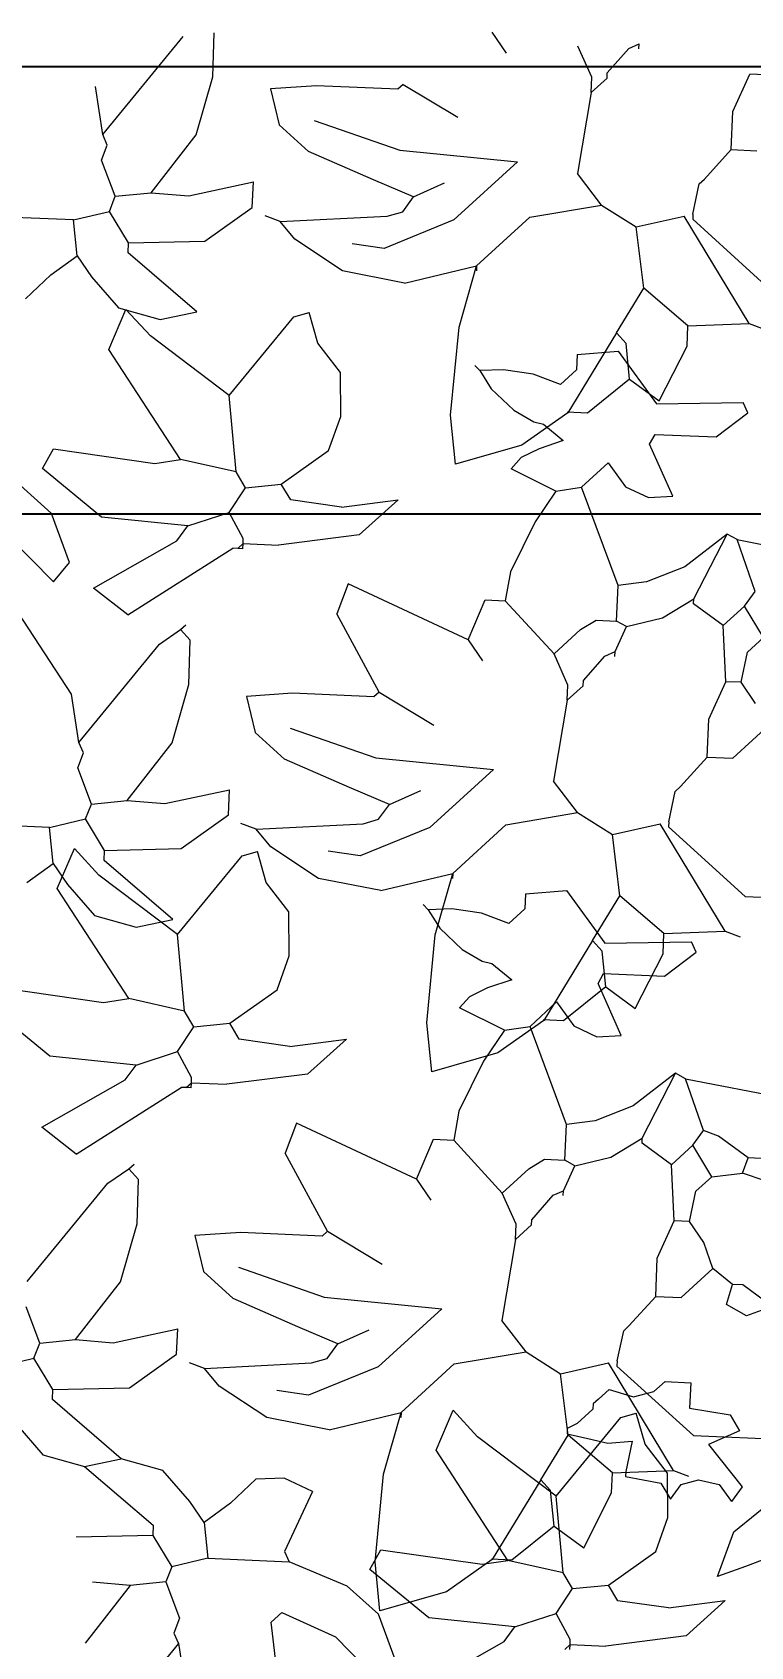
# Model space of a CAD drawing. Header units: centimetres. Extents: x 5667 to 17750, y 274 to 6203.
# Drawn here: x 7658.4 to 7703.5, y 4630.1 to 4731.5 of the extents above; entities that cross this region are included whole.
import ezdxf

# ---------------------------------------------------------------- set-up
doc = ezdxf.new("R2010")
doc.units = ezdxf.units.CM
doc.header["$MEASUREMENT"] = 0
doc.layers.get('0').update_dxf_attribs({"lineweight": 18})
doc.layers.add('G-ANNO-DIM', color=3, linetype='Continuous', lineweight=9)
doc.layers.add('G-HEDGE', color=104, linetype='Continuous', lineweight=9)
doc.styles.add('ARIAL', font='arial.ttf')
doc.dimstyles.new('TICK_36', dxfattribs={"dimtxt": 10, "dimasz": 3.6, "dimexe": 1.8, "dimexo": 1.2, "dimgap": 1.8, "dimtad": 0, "dimdec": 0, "dimzin": 0, "dimdsep": 46, "dimtxsty": 'ARIAL', "dimblk": 'OBLIQUE', "dimcen": 1.8, "dimdle": 1.8, "dimclrd": 256, "dimclrt": 256, "dimadec": 0, "dimazin": 0, "dimtfac": 1, "dimtdec": 0, "dimtmove": 1, "dimatfit": 3, "dimldrblk": 'OPEN90', "dimfxl": 1, "dimtolj": 1, "dimtzin": 0, "dimarcsym": 0})

# ---------------------------------------------------------------- blocks, each defined once
blk = doc.blocks.new('_Oblique')
at = {"color": 0, "linetype": 'ByBlock', "lineweight": -2}
blk.add_line((-0.5, -0.5), (0.5, 0.5), dxfattribs=at)
blk = doc.blocks.new('*D37')
at = {"layer": 'Defpoints', "color": 0, "transparency": 16777216}
for p in [(7969.34, 4729.28), (7566.06, 4503.99), (7969.34, 4503.99)]:
    blk.add_point(p, dxfattribs=at)
at = {"layer": 'G-ANNO-DIM', "lineweight": -2, "transparency": 16777216}
for p, q in [((7566.06, 4731.08), (7566.06, 4629.6)), ((7566.06, 4502.19), (7566.06, 4603.66))]:
    blk.add_line(p, q, dxfattribs=at)
at = {"layer": 'G-ANNO-DIM', "color": 0, "lineweight": -2, "transparency": 16777216}
for p, q in [((7968.14, 4729.28), (7564.26, 4729.28)), ((7968.14, 4503.99), (7564.26, 4503.99))]:
    blk.add_line(p, q, dxfattribs=at)
at = {"layer": 'G-ANNO-DIM', "lineweight": -2, "transparency": 16777216, "xscale": 3.6, "yscale": 3.6, "zscale": 3.6}
for p, rotation in [((7566.06, 4729.28), 90), ((7566.06, 4503.99), 270)]:
    blk.add_blockref('_Oblique', p, dxfattribs=dict(at, rotation=rotation))
at = {"layer": 'G-ANNO-DIM', "transparency": 16777216, "insert": (7566.06, 4616.63), "char_height": 10, "attachment_point": 5, "rotation": 90, "style": 'ARIAL'}
blk.add_mtext('\\A1;225', dxfattribs=at)
blk = doc.blocks.new('_Open90')
at = {"color": 0, "linetype": 'ByBlock', "lineweight": -2}
for p, q in [((-0.5, 0.5), (0, 0)), ((0, 0), (-1, 0)), ((0, 0), (-0.5, -0.5))]:
    blk.add_line(p, q, dxfattribs=at)
blk = doc.blocks.new('*D39')
at = {"layer": 'Defpoints', "color": 0, "transparency": 16777216}
for p in [(7969.34, 4729.28), (7630.66, 4701.2), (7969.34, 4701.2)]:
    blk.add_point(p, dxfattribs=at)
at = {"layer": 'G-ANNO-DIM', "lineweight": -2, "transparency": 16777216}
for p, q in [((7630.66, 4731.08), (7630.66, 4724.29)), ((7630.66, 4699.4), (7630.66, 4706.18))]:
    blk.add_line(p, q, dxfattribs=at)
at = {"layer": 'G-ANNO-DIM', "color": 0, "lineweight": -2, "transparency": 16777216}
for p, q in [((7968.14, 4729.28), (7628.86, 4729.28)), ((7968.14, 4701.2), (7628.86, 4701.2))]:
    blk.add_line(p, q, dxfattribs=at)
at = {"layer": 'G-ANNO-DIM', "lineweight": -2, "transparency": 16777216, "xscale": 3.6, "yscale": 3.6, "zscale": 3.6}
for p, rotation in [((7630.66, 4729.28), 90), ((7630.66, 4701.2), 270)]:
    blk.add_blockref('_Oblique', p, dxfattribs=dict(at, rotation=rotation))
at = {"layer": 'G-ANNO-DIM', "transparency": 16777216, "insert": (7630.66, 4715.24), "char_height": 10, "attachment_point": 5, "rotation": 90, "style": 'ARIAL'}
blk.add_mtext('\\A1;28', dxfattribs=at)
blk = doc.blocks.new('*D31')
at = {"layer": 'Defpoints', "color": 0, "transparency": 16777216}
for p in [(7630.66, 4701.2), (7659.95, 4701.2), (7659.95, 4581.78)]:
    blk.add_point(p, dxfattribs=at)
at = {"layer": 'G-ANNO-DIM', "lineweight": -2, "transparency": 16777216}
for p, q in [((7630.66, 4703), (7630.66, 4653.88)), ((7630.66, 4579.98), (7630.66, 4629.1))]:
    blk.add_line(p, q, dxfattribs=at)
at = {"layer": 'G-ANNO-DIM', "color": 0, "lineweight": -2, "transparency": 16777216}
for p, q in [((7658.75, 4701.2), (7628.86, 4701.2)), ((7658.75, 4581.78), (7628.86, 4581.78))]:
    blk.add_line(p, q, dxfattribs=at)
at = {"layer": 'G-ANNO-DIM', "lineweight": -2, "transparency": 16777216, "xscale": 3.6, "yscale": 3.6, "zscale": 3.6}
for p, rotation in [((7630.66, 4701.2), 90), ((7630.66, 4581.78), 270)]:
    blk.add_blockref('_Oblique', p, dxfattribs=dict(at, rotation=rotation))
at = {"layer": 'G-ANNO-DIM', "transparency": 16777216, "insert": (7630.66, 4641.49), "char_height": 10, "attachment_point": 5, "rotation": 90, "style": 'ARIAL'}
blk.add_mtext('\\A1;119', dxfattribs=at)

msp = doc.modelspace()

# ---------------------------------------------------------------- linework, layer by layer
at = {"layer": 'G-HEDGE'}
for p, q in [((7662.84, 4725.03), (7667.9, 4731.2)), ((7669.75, 4728.65), (7669.83, 4731.43)), ((7687.27, 4731.46), (7688.17, 4730.14)), ((7693.54, 4728.63), (7692.67, 4730.58)), ((7694.51, 4728.9), (7695.86, 4730.44)), ((7695.86, 4730.44), (7696.51, 4730.73)), ((7696.5, 4730.41), (7696.51, 4730.73)), ((7694.5, 4728.58), (7694.51, 4728.9)), ((7662.84, 4725.03), (7662.38, 4728.05)), ((7668.71, 4725.01), (7669.75, 4728.65)), ((7676.26, 4728.1), (7673.38, 4727.91)), ((7673.38, 4727.91), (7673.92, 4725.65)), ((7681.36, 4727.88), (7676.26, 4728.1)), ((7681.7, 4728.18), (7681.36, 4727.88)), ((7681.7, 4728.18), (7685.12, 4726.12)), ((7693.5, 4727.67), (7693.54, 4728.63)), ((7693.5, 4727.67), (7694.5, 4728.58)), ((7702.39, 4726.49), (7703.46, 4728.83)), ((7704.42, 4728.79), (7703.46, 4728.83)), ((7693.5, 4727.67), (7692.64, 4722.59)), ((7676.11, 4725.92), (7681.49, 4724.05)), ((7702.29, 4724.09), (7702.39, 4726.49)), ((7663.13, 4724.37), (7662.84, 4725.03)), ((7665.88, 4721.38), (7668.71, 4725.01)), ((7675.76, 4723.97), (7673.92, 4725.65)), ((7662.77, 4723.43), (7663.13, 4724.37)), ((7679.84, 4722.19), (7675.76, 4723.97)), ((7681.49, 4724.05), (7688.87, 4723.32)), ((7700.61, 4722.24), (7702.29, 4724.09)), ((7702.29, 4724.09), (7703.89, 4724.02)), ((7663.63, 4721.16), (7662.77, 4723.43)), ((7688.87, 4723.32), (7684.88, 4719.68)), ((7668.25, 4721.18), (7672.3, 4722.06)), ((7672.23, 4720.46), (7672.3, 4722.06)), ((7682.35, 4721.12), (7679.84, 4722.19)), ((7682.35, 4721.12), (7684.3, 4722)), ((7694.15, 4720.61), (7692.64, 4722.59)), ((7699.88, 4720.04), (7700.28, 4721.94)), ((7700.28, 4721.94), (7700.61, 4722.24)), ((7663.27, 4720.21), (7663.63, 4721.16)), ((7663.63, 4721.16), (7665.88, 4721.38)), ((7665.88, 4721.38), (7668.25, 4721.18)), ((7681.67, 4720.19), (7682.35, 4721.12)), ((7661.01, 4719.67), (7655.9, 4719.89)), ((7661.01, 4719.67), (7663.27, 4720.21)), ((7664.46, 4718.24), (7663.27, 4720.21)), ((7669.26, 4718.35), (7672.23, 4720.46)), ((7673.97, 4719.57), (7673.03, 4719.93)), ((7673.97, 4719.57), (7680.7, 4719.92)), ((7680.7, 4719.92), (7681.67, 4720.19)), ((7686.31, 4716.8), (7689.64, 4719.85)), ((7689.64, 4719.85), (7694.15, 4720.61)), ((7694.15, 4720.61), (7696.33, 4719.24)), ((7696.33, 4719.24), (7699.33, 4719.92)), ((7703.42, 4713.17), (7699.33, 4719.92)), ((7699.88, 4720.04), (7699.87, 4719.72)), ((7661.23, 4717.42), (7661.01, 4719.67)), ((7674.89, 4718.46), (7673.97, 4719.57)), ((7684.88, 4719.68), (7680.51, 4717.89)), ((7696.8, 4715.38), (7696.33, 4719.24)), ((7699.87, 4719.72), (7704.66, 4715.36)), ((7664.43, 4717.6), (7664.46, 4718.24)), ((7664.46, 4718.24), (7669.26, 4718.35)), ((7677.89, 4716.48), (7674.89, 4718.46)), ((7680.51, 4717.89), (7678.5, 4718.18)), ((7659.58, 4716.22), (7661.23, 4717.42)), ((7661.23, 4717.42), (7662.13, 4716.11)), ((7668.75, 4713.9), (7664.43, 4717.6)), ((7681.79, 4715.71), (7686.31, 4716.8)), ((7685.22, 4712.94), (7686.31, 4716.8)), ((7686.31, 4716.8), (7686.3, 4716.48)), ((7657.99, 4714.71), (7659.58, 4716.22)), ((7662.13, 4716.11), (7663.83, 4714.15)), ((7681.79, 4715.71), (7677.89, 4716.48)), ((7695.08, 4712.58), (7696.8, 4715.38)), ((7699.57, 4713.02), (7696.8, 4715.38)), ((7663.23, 4711.54), (7664.3, 4714.06)), ((7663.83, 4714.15), (7666.44, 4713.42)), ((7665.83, 4712.39), (7664.3, 4714.06)), ((7666.44, 4713.42), (7668.75, 4713.9)), ((7674.83, 4713.6), (7675.8, 4713.87)), ((7676.35, 4711.93), (7675.8, 4713.87)), ((7670.78, 4708.66), (7674.83, 4713.6)), ((7684.68, 4707.42), (7685.22, 4712.94)), ((7699.52, 4711.75), (7699.57, 4713.02)), ((7699.57, 4713.02), (7703.42, 4713.17)), ((7703.42, 4713.17), (7704.36, 4712.81)), ((7670.78, 4708.66), (7665.83, 4712.39)), ((7677.77, 4710.1), (7676.35, 4711.93)), ((7695.08, 4712.58), (7692.03, 4707.56)), ((7695.69, 4711.91), (7695.08, 4712.58)), ((7695.91, 4709.67), (7695.69, 4711.91)), ((7697.77, 4708.31), (7699.52, 4711.75)), ((7667.73, 4704.64), (7663.23, 4711.54)), ((7692.62, 4711.22), (7692.58, 4710.27)), ((7692.62, 4711.22), (7695.19, 4711.43)), ((7695.19, 4711.43), (7697.6, 4708.13)), ((7677.79, 4707.33), (7677.77, 4710.1)), ((7686.51, 4710.21), (7686.2, 4710.54)), ((7687.99, 4710.27), (7686.51, 4710.21)), ((7686.51, 4710.21), (7687.23, 4709.07)), ((7689.86, 4710), (7687.99, 4710.27)), ((7691.58, 4709.35), (7689.86, 4710)), ((7692.58, 4710.27), (7691.58, 4709.35)), ((7695.91, 4709.67), (7693.26, 4707.54)), ((7695.91, 4709.67), (7697.77, 4708.31)), ((7671.21, 4703.85), (7670.78, 4708.66)), ((7687.23, 4709.07), (7688.64, 4707.72)), ((7688.64, 4707.72), (7689.9, 4706.99)), ((7693.26, 4707.54), (7691.99, 4707.6)), ((7697.6, 4708.13), (7703.04, 4708.21)), ((7703.33, 4707.56), (7703.04, 4708.21)), ((7677.02, 4705.19), (7677.79, 4707.33)), ((7684.99, 4704.33), (7684.68, 4707.42)), ((7692.03, 4707.56), (7689.15, 4705.54)), ((7689.9, 4706.99), (7690.51, 4706.84)), ((7690.51, 4706.84), (7691.75, 4705.83)), ((7701.35, 4706.05), (7703.33, 4707.56)), ((7691.75, 4705.83), (7690.24, 4705.31)), ((7697.17, 4705.59), (7697.52, 4706.21)), ((7698.63, 4702.33), (7697.17, 4705.59)), ((7697.52, 4706.21), (7701.35, 4706.05)), ((7659.07, 4704.06), (7659.76, 4705.3)), ((7659.76, 4705.3), (7666.12, 4704.39)), ((7666.12, 4704.39), (7667.73, 4704.64)), ((7671.21, 4703.85), (7667.73, 4704.64)), ((7674.05, 4703.08), (7677.02, 4705.19)), ((7689.15, 4705.54), (7684.99, 4704.33)), ((7689.1, 4704.75), (7688.48, 4704.05)), ((7690.24, 4705.31), (7689.1, 4704.75)), ((7662.77, 4701.02), (7659.07, 4704.06)), ((7671.8, 4702.86), (7671.21, 4703.85)), ((7691.29, 4702.65), (7688.48, 4704.05)), ((7692.9, 4702.9), (7694.56, 4704.43)), ((7694.56, 4704.43), (7695.65, 4702.92)), ((7659.63, 4701.24), (7657.65, 4703.02)), ((7670.78, 4701.31), (7671.8, 4702.86)), ((7671.8, 4702.86), (7674.05, 4703.08)), ((7674.65, 4702.1), (7674.05, 4703.08)), ((7691.29, 4702.65), (7689.98, 4700.71)), ((7691.29, 4702.65), (7692.9, 4702.9)), ((7695.19, 4696.73), (7692.9, 4702.9)), ((7695.65, 4702.92), (7697.09, 4702.24)), ((7677.82, 4701.64), (7674.65, 4702.1)), ((7677.82, 4701.64), (7681.38, 4702.1)), ((7681.38, 4702.1), (7678.94, 4699.9)), ((7697.09, 4702.24), (7698.63, 4702.33)), ((7660.76, 4698.17), (7659.63, 4701.24)), ((7668.18, 4700.46), (7662.77, 4701.02)), ((7668.18, 4700.46), (7670.78, 4701.31)), ((7671.66, 4699.67), (7670.78, 4701.31)), ((7689.98, 4700.71), (7688.44, 4697.58)), ((7656.93, 4699.82), (7659.75, 4696.94)), ((7662.26, 4696.56), (7667.5, 4699.53)), ((7667.5, 4699.53), (7668.18, 4700.46)), ((7671.65, 4699.35), (7671.66, 4699.67)), ((7678.94, 4699.9), (7673.88, 4699.25)), ((7702.04, 4699.94), (7699.37, 4697.9)), ((7699.95, 4695.88), (7702.04, 4699.94)), ((7702.66, 4699.6), (7702.04, 4699.94)), ((7702.66, 4699.6), (7709, 4698.36)), ((7703.8, 4696.35), (7702.66, 4699.6)), ((7664.42, 4694.87), (7671, 4699.06)), ((7671.32, 4699.05), (7671, 4699.06)), ((7671.32, 4699.05), (7671.65, 4699.35)), ((7671.64, 4699.03), (7671.32, 4699.05)), ((7671.64, 4699.03), (7671.65, 4699.35)), ((7671.65, 4699.35), (7673.88, 4699.25)), ((7659.75, 4696.94), (7660.76, 4698.17)), ((7688.44, 4697.58), (7688.11, 4695.76)), ((7699.37, 4697.9), (7696.98, 4696.96)), ((7664.42, 4694.87), (7662.26, 4696.56)), ((7678.25, 4696.83), (7677.53, 4694.94)), ((7685.77, 4693.3), (7678.25, 4696.83)), ((7695.09, 4694.49), (7695.19, 4696.73)), ((7696.98, 4696.96), (7695.19, 4696.73)), ((7685.77, 4693.3), (7686.84, 4695.81)), ((7686.84, 4695.81), (7688.11, 4695.76)), ((7691.17, 4692.43), (7688.11, 4695.76)), ((7697.98, 4694.69), (7699.95, 4695.88)), ((7699.93, 4695.56), (7699.95, 4695.88)), ((7701.79, 4694.2), (7699.93, 4695.56)), ((7701.79, 4694.2), (7703.12, 4695.42)), ((7703.12, 4695.42), (7703.8, 4696.35)), ((7704.31, 4693.45), (7703.12, 4695.42)), ((7660.88, 4689.9), (7657.54, 4695.03)), ((7680.19, 4690.03), (7677.53, 4694.94)), ((7692.83, 4693.95), (7693.81, 4694.55)), ((7693.81, 4694.55), (7695.09, 4694.49)), ((7695.71, 4694.15), (7695.09, 4694.49)), ((7695.71, 4694.15), (7697.98, 4694.69)), ((7666.4, 4693.04), (7667.72, 4693.95)), ((7667.72, 4693.95), (7668.05, 4694.25)), ((7668.33, 4693.28), (7667.72, 4693.95)), ((7691.17, 4692.43), (7692.83, 4693.95)), ((7695.01, 4692.58), (7695.71, 4694.15)), ((7701.96, 4690.68), (7701.79, 4694.2)), ((7703.31, 4692.54), (7704.31, 4693.45)), ((7661.34, 4686.87), (7666.4, 4693.04)), ((7668.24, 4690.5), (7668.33, 4693.28)), ((7685.77, 4693.3), (7686.67, 4691.99)), ((7692.04, 4690.47), (7691.17, 4692.43)), ((7694.35, 4692.29), (7695.01, 4692.58)), ((7694.99, 4692.26), (7695.01, 4692.58)), ((7702.91, 4690.64), (7703.31, 4692.54)), ((7693.01, 4690.75), (7694.35, 4692.29)), ((7667.2, 4686.85), (7668.24, 4690.5)), ((7692, 4689.52), (7692.04, 4690.47)), ((7692, 4689.52), (7693, 4690.43)), ((7693, 4690.43), (7693.01, 4690.75)), ((7700.89, 4688.33), (7701.96, 4690.68)), ((7702.91, 4690.64), (7701.96, 4690.68)), ((7703.81, 4689.32), (7702.91, 4690.64)), ((7661.34, 4686.87), (7660.88, 4689.9)), ((7674.76, 4689.95), (7671.87, 4689.75)), ((7671.87, 4689.75), (7672.41, 4687.49)), ((7679.86, 4689.72), (7674.76, 4689.95)), ((7680.19, 4690.03), (7679.86, 4689.72)), ((7680.19, 4690.03), (7683.62, 4687.96)), ((7692, 4689.52), (7691.14, 4684.44)), ((7700.79, 4685.94), (7700.89, 4688.33)), ((7674.26, 4685.81), (7672.41, 4687.49)), ((7674.61, 4687.76), (7679.99, 4685.89)), ((7702.39, 4685.87), (7704.38, 4687.7)), ((7661.63, 4686.22), (7661.34, 4686.87)), ((7664.37, 4683.22), (7667.2, 4686.85)), ((7661.27, 4685.28), (7661.63, 4686.22)), ((7678.33, 4684.04), (7674.26, 4685.81)), ((7679.99, 4685.89), (7687.37, 4685.16)), ((7699.11, 4684.09), (7700.79, 4685.94)), ((7700.79, 4685.94), (7702.39, 4685.87)), ((7662.13, 4683), (7661.27, 4685.28)), ((7687.37, 4685.16), (7683.37, 4681.52)), ((7692.65, 4682.46), (7691.14, 4684.44)), ((7666.74, 4683.03), (7670.8, 4683.9)), ((7670.73, 4682.31), (7670.8, 4683.9)), ((7680.84, 4682.97), (7678.33, 4684.04)), ((7680.84, 4682.97), (7682.8, 4683.84)), ((7698.38, 4681.89), (7698.78, 4683.79)), ((7698.78, 4683.79), (7699.11, 4684.09)), ((7661.76, 4682.06), (7662.13, 4683)), ((7662.13, 4683), (7664.37, 4683.22)), ((7664.37, 4683.22), (7666.74, 4683.03)), ((7667.76, 4680.2), (7670.73, 4682.31)), ((7680.16, 4682.04), (7680.84, 4682.97)), ((7688.14, 4681.69), (7692.65, 4682.46)), ((7692.65, 4682.46), (7694.83, 4681.08)), ((7659.5, 4681.52), (7654.4, 4681.74)), ((7659.5, 4681.52), (7661.76, 4682.06)), ((7659.73, 4679.27), (7659.5, 4681.52)), ((7662.96, 4680.09), (7661.76, 4682.06)), ((7672.47, 4681.42), (7671.52, 4681.78)), ((7672.47, 4681.42), (7679.19, 4681.76)), ((7673.39, 4680.31), (7672.47, 4681.42)), ((7683.37, 4681.52), (7679, 4679.74)), ((7679.19, 4681.76), (7680.16, 4682.04)), ((7684.81, 4678.64), (7688.14, 4681.69)), ((7694.83, 4681.08), (7697.83, 4681.76)), ((7701.91, 4675.02), (7697.83, 4681.76)), ((7698.38, 4681.89), (7698.36, 4681.57)), ((7698.36, 4681.57), (7703.16, 4677.2)), ((7676.38, 4678.33), (7673.39, 4680.31)), ((7695.3, 4677.23), (7694.83, 4681.08)), ((7658.08, 4678.07), (7659.73, 4679.27)), ((7659.73, 4679.27), (7660.63, 4677.95)), ((7659.99, 4677.69), (7661.06, 4680.2)), ((7662.59, 4678.53), (7661.06, 4680.2)), ((7662.93, 4679.45), (7662.96, 4680.09)), ((7667.24, 4675.75), (7662.93, 4679.45)), ((7662.96, 4680.09), (7667.76, 4680.2)), ((7667.54, 4674.8), (7671.59, 4679.74)), ((7671.59, 4679.74), (7672.56, 4680.02)), ((7673.11, 4678.08), (7672.56, 4680.02)), ((7679, 4679.74), (7677, 4680.03)), ((7667.54, 4674.8), (7662.59, 4678.53)), ((7680.29, 4677.56), (7676.38, 4678.33)), ((7680.29, 4677.56), (7684.81, 4678.64)), ((7683.71, 4674.78), (7684.81, 4678.64)), ((7684.81, 4678.64), (7684.8, 4678.32)), ((7664.49, 4670.78), (7659.99, 4677.69)), ((7660.63, 4677.95), (7662.33, 4676)), ((7674.53, 4676.24), (7673.11, 4678.08)), ((7689.38, 4677.37), (7689.34, 4676.41)), ((7689.38, 4677.37), (7691.95, 4677.57)), ((7691.95, 4677.57), (7694.36, 4674.27)), ((7693.58, 4674.42), (7695.3, 4677.23)), ((7698.07, 4674.87), (7695.3, 4677.23)), ((7703.16, 4677.2), (7713.49, 4676.75)), ((7674.55, 4673.47), (7674.53, 4676.24)), ((7683.27, 4676.35), (7682.96, 4676.69)), ((7684.75, 4676.41), (7683.27, 4676.35)), ((7683.27, 4676.35), (7683.99, 4675.21)), ((7686.62, 4676.15), (7684.75, 4676.41)), ((7689.34, 4676.41), (7688.34, 4675.49)), ((7662.33, 4676), (7664.94, 4675.27)), ((7664.94, 4675.27), (7667.24, 4675.75)), ((7683.99, 4675.21), (7685.4, 4673.86)), ((7688.34, 4675.49), (7686.62, 4676.15)), ((7667.97, 4669.99), (7667.54, 4674.8)), ((7683.18, 4669.27), (7683.71, 4674.78)), ((7693.58, 4674.42), (7690.52, 4669.41)), ((7694.19, 4673.76), (7693.58, 4674.42)), ((7694.36, 4674.27), (7699.8, 4674.35)), ((7698.01, 4673.59), (7698.07, 4674.87)), ((7698.07, 4674.87), (7701.91, 4675.02)), ((7700.09, 4673.7), (7699.8, 4674.35)), ((7701.91, 4675.02), (7702.86, 4674.66)), ((7673.78, 4671.33), (7674.55, 4673.47)), ((7685.4, 4673.86), (7686.66, 4673.13)), ((7686.66, 4673.13), (7687.27, 4672.98)), ((7694.41, 4671.51), (7694.19, 4673.76)), ((7696.27, 4670.15), (7698.01, 4673.59)), ((7698.11, 4672.19), (7700.09, 4673.7)), ((7687.27, 4672.98), (7688.51, 4671.97)), ((7693.93, 4671.73), (7694.28, 4672.36)), ((7694.28, 4672.36), (7698.11, 4672.19)), ((7656.52, 4671.45), (7662.88, 4670.53)), ((7670.81, 4669.23), (7673.78, 4671.33)), ((7687, 4671.46), (7685.86, 4670.89)), ((7688.51, 4671.97), (7687, 4671.46)), ((7694.41, 4671.51), (7691.76, 4669.39)), ((7695.39, 4668.47), (7693.93, 4671.73)), ((7694.41, 4671.51), (7696.27, 4670.15)), ((7659.53, 4667.16), (7655.83, 4670.2)), ((7662.88, 4670.53), (7664.49, 4670.78)), ((7667.97, 4669.99), (7664.49, 4670.78)), ((7685.86, 4670.89), (7685.23, 4670.2)), ((7688.05, 4668.79), (7685.23, 4670.2)), ((7689.66, 4669.04), (7691.32, 4670.57)), ((7691.32, 4670.57), (7692.41, 4669.07)), ((7668.56, 4669), (7667.97, 4669.99)), ((7668.56, 4669), (7670.81, 4669.23)), ((7671.41, 4668.24), (7670.81, 4669.23)), ((7683.49, 4666.18), (7683.18, 4669.27)), ((7690.52, 4669.41), (7687.65, 4667.38)), ((7691.76, 4669.39), (7690.48, 4669.45)), ((7692.41, 4669.07), (7693.85, 4668.39)), ((7667.54, 4667.45), (7668.56, 4669)), ((7674.58, 4667.78), (7671.41, 4668.24)), ((7674.58, 4667.78), (7678.14, 4668.24)), ((7678.14, 4668.24), (7675.7, 4666.04)), ((7688.05, 4668.79), (7686.74, 4666.85)), ((7688.05, 4668.79), (7689.66, 4669.04)), ((7691.95, 4662.87), (7689.66, 4669.04)), ((7693.85, 4668.39), (7695.39, 4668.47)), ((7664.94, 4666.61), (7659.53, 4667.16)), ((7664.94, 4666.61), (7667.54, 4667.45)), ((7668.42, 4665.82), (7667.54, 4667.45)), ((7687.65, 4667.38), (7683.49, 4666.18)), ((7664.26, 4665.68), (7664.94, 4666.61)), ((7675.7, 4666.04), (7670.64, 4665.4)), ((7686.74, 4666.85), (7685.19, 4663.72)), ((7698.8, 4666.09), (7696.13, 4664.05)), ((7696.7, 4662.02), (7698.8, 4666.09)), ((7699.42, 4665.74), (7698.8, 4666.09)), ((7659.02, 4662.71), (7664.26, 4665.68)), ((7661.18, 4661.02), (7667.76, 4665.2)), ((7668.08, 4665.19), (7667.76, 4665.2)), ((7668.08, 4665.19), (7668.41, 4665.5)), ((7668.4, 4665.18), (7668.08, 4665.19)), ((7668.4, 4665.18), (7668.41, 4665.5)), ((7668.41, 4665.5), (7668.42, 4665.82)), ((7668.41, 4665.5), (7670.64, 4665.4)), ((7699.42, 4665.74), (7705.76, 4664.51)), ((7700.56, 4662.5), (7699.42, 4665.74)), ((7696.13, 4664.05), (7693.74, 4663.1)), ((7685.19, 4663.72), (7684.87, 4661.9)), ((7693.74, 4663.1), (7691.95, 4662.87)), ((7661.18, 4661.02), (7659.02, 4662.71)), ((7675.01, 4662.97), (7674.29, 4661.08)), ((7682.53, 4659.45), (7675.01, 4662.97)), ((7691.85, 4660.64), (7691.95, 4662.87)), ((7694.73, 4660.83), (7696.7, 4662.02)), ((7696.69, 4661.71), (7696.7, 4662.02)), ((7699.88, 4661.57), (7700.56, 4662.5)), ((7701.5, 4662.14), (7700.56, 4662.5)), ((7703.36, 4660.78), (7701.5, 4662.14)), ((7676.95, 4656.17), (7674.29, 4661.08)), ((7682.53, 4659.45), (7683.6, 4661.96)), ((7683.6, 4661.96), (7684.87, 4661.9)), ((7687.92, 4658.57), (7684.87, 4661.9)), ((7698.55, 4660.35), (7696.69, 4661.71)), ((7698.55, 4660.35), (7699.88, 4661.57)), ((7701.07, 4659.6), (7699.88, 4661.57)), ((7663.16, 4659.19), (7664.48, 4660.09)), ((7664.48, 4660.09), (7664.81, 4660.39)), ((7665.09, 4659.42), (7664.48, 4660.09)), ((7687.92, 4658.57), (7689.59, 4660.1)), ((7689.59, 4660.1), (7690.57, 4660.69)), ((7690.57, 4660.69), (7691.85, 4660.64)), ((7691.77, 4658.72), (7692.47, 4660.29)), ((7692.47, 4660.29), (7691.85, 4660.64)), ((7692.47, 4660.29), (7694.73, 4660.83)), ((7698.71, 4656.82), (7698.55, 4660.35)), ((7703, 4659.83), (7703.36, 4660.78)), ((7704.96, 4660.71), (7703.36, 4660.78)), ((7658.1, 4653.02), (7663.16, 4659.19)), ((7665, 4656.64), (7665.09, 4659.42)), ((7682.53, 4659.45), (7683.43, 4658.13)), ((7700.07, 4658.68), (7701.07, 4659.6)), ((7701.07, 4659.6), (7703, 4659.83)), ((7706.15, 4658.74), (7703, 4659.83)), ((7688.8, 4656.62), (7687.92, 4658.57)), ((7689.77, 4656.89), (7691.11, 4658.43)), ((7691.11, 4658.43), (7691.77, 4658.72)), ((7691.75, 4658.41), (7691.77, 4658.72)), ((7699.67, 4656.78), (7700.07, 4658.68)), ((7663.96, 4653), (7665, 4656.64)), ((7671.52, 4656.09), (7668.63, 4655.9)), ((7668.63, 4655.9), (7669.17, 4653.64)), ((7676.62, 4655.87), (7671.52, 4656.09)), ((7676.95, 4656.17), (7676.62, 4655.87)), ((7676.95, 4656.17), (7680.38, 4654.11)), ((7688.76, 4655.66), (7688.8, 4656.62)), ((7688.76, 4655.66), (7689.75, 4656.57)), ((7689.75, 4656.57), (7689.77, 4656.89)), ((7697.65, 4654.48), (7698.71, 4656.82)), ((7699.67, 4656.78), (7698.71, 4656.82)), ((7700.57, 4655.46), (7699.67, 4656.78)), ((7688.76, 4655.66), (7687.9, 4650.58)), ((7701.14, 4653.84), (7700.57, 4655.46)), ((7671.37, 4653.91), (7676.75, 4652.04)), ((7697.55, 4652.08), (7697.65, 4654.48)), ((7661.13, 4649.37), (7663.96, 4653)), ((7671.02, 4651.96), (7669.17, 4653.64)), ((7699.14, 4652.01), (7701.14, 4653.84)), ((7702.38, 4652.83), (7701.14, 4653.84)), ((7675.09, 4650.18), (7671.02, 4651.96)), ((7676.75, 4652.04), (7684.13, 4651.31)), ((7695.87, 4650.24), (7697.55, 4652.08)), ((7697.55, 4652.08), (7699.14, 4652.01)), ((7702, 4651.57), (7702.38, 4652.83)), ((7703.01, 4652.8), (7702.38, 4652.83)), ((7704.87, 4651.44), (7703.01, 4652.8)), ((7658.89, 4649.15), (7658.03, 4651.42)), ((7684.13, 4651.31), (7680.13, 4647.67)), ((7703.25, 4650.87), (7702, 4651.57)), ((7704.87, 4651.44), (7703.25, 4650.87)), ((7663.5, 4649.17), (7667.55, 4650.05)), ((7667.48, 4648.45), (7667.55, 4650.05)), ((7677.6, 4649.11), (7675.09, 4650.18)), ((7677.6, 4649.11), (7679.56, 4649.99)), ((7689.41, 4648.6), (7687.9, 4650.58)), ((7695.14, 4648.03), (7695.54, 4649.93)), ((7695.54, 4649.93), (7695.87, 4650.24)), ((7658.52, 4648.2), (7658.89, 4649.15)), ((7658.89, 4649.15), (7661.13, 4649.37)), ((7661.13, 4649.37), (7663.5, 4649.17)), ((7676.92, 4648.19), (7677.6, 4649.11)), ((7656.26, 4647.66), (7658.52, 4648.2)), ((7659.72, 4646.23), (7658.52, 4648.2)), ((7664.52, 4646.34), (7667.48, 4648.45)), ((7669.23, 4647.56), (7668.28, 4647.92)), ((7669.23, 4647.56), (7675.95, 4647.91)), ((7675.95, 4647.91), (7676.92, 4648.19)), ((7681.57, 4644.79), (7684.9, 4647.84)), ((7684.9, 4647.84), (7689.41, 4648.6)), ((7689.41, 4648.6), (7691.58, 4647.23)), ((7691.58, 4647.23), (7694.59, 4647.91)), ((7698.67, 4641.16), (7694.59, 4647.91)), ((7695.14, 4648.03), (7695.12, 4647.71)), ((7670.15, 4646.45), (7669.23, 4647.56)), ((7680.13, 4647.67), (7675.76, 4645.88)), ((7692.06, 4643.37), (7691.58, 4647.23)), ((7695.12, 4647.71), (7699.92, 4643.35)), ((7659.69, 4645.6), (7659.72, 4646.23)), ((7659.72, 4646.23), (7664.52, 4646.34)), ((7673.14, 4644.47), (7670.15, 4646.45)), ((7675.76, 4645.88), (7673.76, 4646.17)), ((7693.95, 4645.63), (7694.62, 4646.24)), ((7694.62, 4646.24), (7696.15, 4645.77)), ((7696.15, 4645.77), (7697.43, 4646.12)), ((7697.43, 4646.12), (7698.15, 4646.73)), ((7698.15, 4646.73), (7699.75, 4646.66)), ((7699.75, 4646.66), (7699.68, 4645.06)), ((7664, 4641.89), (7659.69, 4645.6)), ((7677.05, 4643.7), (7681.57, 4644.79)), ((7680.47, 4640.93), (7681.57, 4644.79)), ((7681.57, 4644.79), (7681.56, 4644.47)), ((7683.76, 4642.42), (7684.83, 4644.93)), ((7686.36, 4643.27), (7684.83, 4644.93)), ((7693.6, 4645.01), (7692.61, 4644.1)), ((7693.62, 4645.33), (7693.6, 4645.01)), ((7693.95, 4645.63), (7693.62, 4645.33)), ((7695.36, 4644.47), (7696.33, 4644.75)), ((7696.88, 4642.81), (7696.33, 4644.75)), ((7699.68, 4645.06), (7702.22, 4644.64)), ((7657.39, 4644.1), (7659.09, 4642.14)), ((7677.05, 4643.7), (7673.14, 4644.47)), ((7691.31, 4639.54), (7695.36, 4644.47)), ((7692, 4643.78), (7691.99, 4643.46)), ((7692.61, 4644.1), (7692, 4643.78)), ((7702.22, 4644.64), (7702.81, 4643.65)), ((7691.31, 4639.54), (7686.36, 4643.27)), ((7690.34, 4640.57), (7692.06, 4643.37)), ((7691.99, 4643.46), (7693.29, 4643.17)), ((7694.83, 4641.01), (7692.06, 4643.37)), ((7693.29, 4643.17), (7694.55, 4642.87)), ((7694.55, 4642.87), (7696.07, 4642.99)), ((7696.07, 4642.99), (7695.67, 4641.09)), ((7698.3, 4640.98), (7696.88, 4642.81)), ((7699.92, 4643.35), (7710.25, 4642.9)), ((7702.81, 4643.65), (7700.86, 4642.78)), ((7700.86, 4642.78), (7702.98, 4640.13)), ((7659.09, 4642.14), (7661.7, 4641.41)), ((7661.7, 4641.41), (7664, 4641.89)), ((7666.61, 4641.16), (7664, 4641.89)), ((7688.26, 4635.51), (7683.76, 4642.42)), ((7661.7, 4641.41), (7666.01, 4637.71)), ((7668.31, 4639.21), (7666.61, 4641.16)), ((7679.94, 4635.41), (7680.47, 4640.93)), ((7694.77, 4639.74), (7694.83, 4641.01)), ((7694.83, 4641.01), (7698.67, 4641.16)), ((7695.67, 4641.09), (7695.66, 4640.77)), ((7695.66, 4640.77), (7697.88, 4640.35)), ((7698.32, 4638.21), (7698.3, 4640.98)), ((7698.67, 4641.16), (7699.61, 4640.8)), ((7672.46, 4640.6), (7670.86, 4639.09)), ((7674.22, 4640.68), (7672.46, 4640.6)), ((7676.01, 4639.83), (7674.22, 4640.68)), ((7676.01, 4639.83), (7674.25, 4636.07)), ((7690.34, 4640.57), (7687.28, 4635.56)), ((7690.95, 4639.9), (7690.34, 4640.57)), ((7691.17, 4637.66), (7690.95, 4639.9)), ((7693.03, 4636.3), (7694.77, 4639.74)), ((7697.88, 4640.35), (7698.47, 4639.36)), ((7698.47, 4639.36), (7699.14, 4640.27)), ((7699.14, 4640.27), (7700.24, 4640.56)), ((7700.24, 4640.56), (7701.54, 4640.28)), ((7701.54, 4640.28), (7702.3, 4639.2)), ((7702.98, 4640.13), (7702.3, 4639.2)), ((7669.21, 4637.89), (7668.31, 4639.21)), ((7670.86, 4639.09), (7669.21, 4637.89)), ((7691.74, 4634.72), (7691.31, 4639.54)), ((7702.45, 4637.3), (7705.34, 4639.64)), ((7666.01, 4637.71), (7665.98, 4637.07)), ((7669.21, 4637.89), (7669.44, 4635.64)), ((7691.17, 4637.66), (7688.52, 4635.53)), ((7691.17, 4637.66), (7693.03, 4636.3)), ((7697.55, 4636.07), (7698.32, 4638.21)), ((7710.66, 4637.99), (7703.19, 4635.12)), ((7665.98, 4637.07), (7661.18, 4636.96)), ((7665.98, 4637.07), (7667.17, 4635.1)), ((7701.43, 4634.5), (7702.45, 4637.3)), ((7669.44, 4635.64), (7667.17, 4635.1)), ((7669.44, 4635.64), (7674.54, 4635.42)), ((7674.25, 4636.07), (7674.54, 4635.42)), ((7679.6, 4634.93), (7680.29, 4636.18)), ((7680.29, 4636.18), (7686.65, 4635.26)), ((7694.58, 4633.96), (7697.55, 4636.07)), ((7667.17, 4635.1), (7666.81, 4634.16)), ((7678.18, 4633.89), (7674.54, 4635.42)), ((7683.3, 4631.89), (7679.6, 4634.93)), ((7680.24, 4632.33), (7679.94, 4635.41)), ((7687.28, 4635.56), (7684.41, 4633.53)), ((7686.65, 4635.26), (7688.26, 4635.51)), ((7688.52, 4635.53), (7687.24, 4635.59)), ((7691.74, 4634.72), (7688.26, 4635.51)), ((7692.33, 4633.74), (7691.74, 4634.72)), ((7703.19, 4635.12), (7701.43, 4634.5)), ((7664.57, 4633.94), (7661.74, 4630.31)), ((7664.57, 4633.94), (7662.2, 4634.13)), ((7666.81, 4634.16), (7664.57, 4633.94)), ((7666.81, 4634.16), (7667.67, 4631.88)), ((7680.16, 4632.12), (7678.18, 4633.89)), ((7691.31, 4632.18), (7692.33, 4633.74)), ((7692.33, 4633.74), (7694.58, 4633.96)), ((7695.18, 4632.97), (7694.58, 4633.96)), ((7684.41, 4633.53), (7680.24, 4632.33)), ((7698.35, 4632.52), (7695.18, 4632.97)), ((7698.35, 4632.52), (7701.91, 4632.98)), ((7701.91, 4632.98), (7699.47, 4630.78)), ((7667.67, 4631.88), (7667.31, 4630.94)), ((7674.08, 4632.24), (7673.42, 4631.63)), ((7673.93, 4627.31), (7673.42, 4631.63)), ((7674.08, 4632.24), (7677.46, 4630.7)), ((7681.29, 4629.05), (7680.16, 4632.12)), ((7688.71, 4631.34), (7683.3, 4631.89)), ((7688.71, 4631.34), (7691.31, 4632.18)), ((7692.19, 4630.55), (7691.31, 4632.18)), ((7667.31, 4630.94), (7667.6, 4630.29)), ((7677.46, 4630.7), (7680.28, 4627.82)), ((7688.03, 4630.41), (7688.71, 4631.34)), ((7692.18, 4630.23), (7692.19, 4630.55)), ((7699.47, 4630.78), (7694.41, 4630.13)), ((7667.6, 4630.29), (7662.54, 4624.12)), ((7667.6, 4630.29), (7668.06, 4627.26)), ((7682.79, 4627.44), (7688.03, 4630.41)), ((7691.85, 4629.92), (7692.18, 4630.23)), ((7692.17, 4629.91), (7692.18, 4630.23)), ((7692.18, 4630.23), (7694.41, 4630.13))]:
    msp.add_line(p, q, dxfattribs=at)
for centre in [(7703.16, 4677.2), (7699.92, 4643.35)]:
    msp.add_arc(centre, 0.0000399, 227.3475, 267.1505, dxfattribs=at)

# ---------------------------------------------------------------- dimensions: what is measured, and where the dimension line sits
at = {"layer": 'G-ANNO-DIM'}
for base, p1, p2, picture, middle in [((7566.06, 4503.99), (7969.34, 4729.28), (7969.34, 4503.99), '*D37', (7566.06, 4616.63)), ((7630.66, 4701.2), (7969.34, 4729.28), (7969.34, 4701.2), '*D39', (7630.66, 4715.24)), ((7630.66, 4701.2), (7659.95, 4581.78), (7659.95, 4701.2), '*D31', (7630.66, 4641.49))]:
    dim = msp.add_linear_dim(base=base, p1=p1, p2=p2, angle=90, dimstyle='TICK_36', dxfattribs=at)
    dim.commit()
    dim.dimension.update_dxf_attribs({"geometry": picture, "text_midpoint": middle})

doc.saveas('drawing.dxf')
